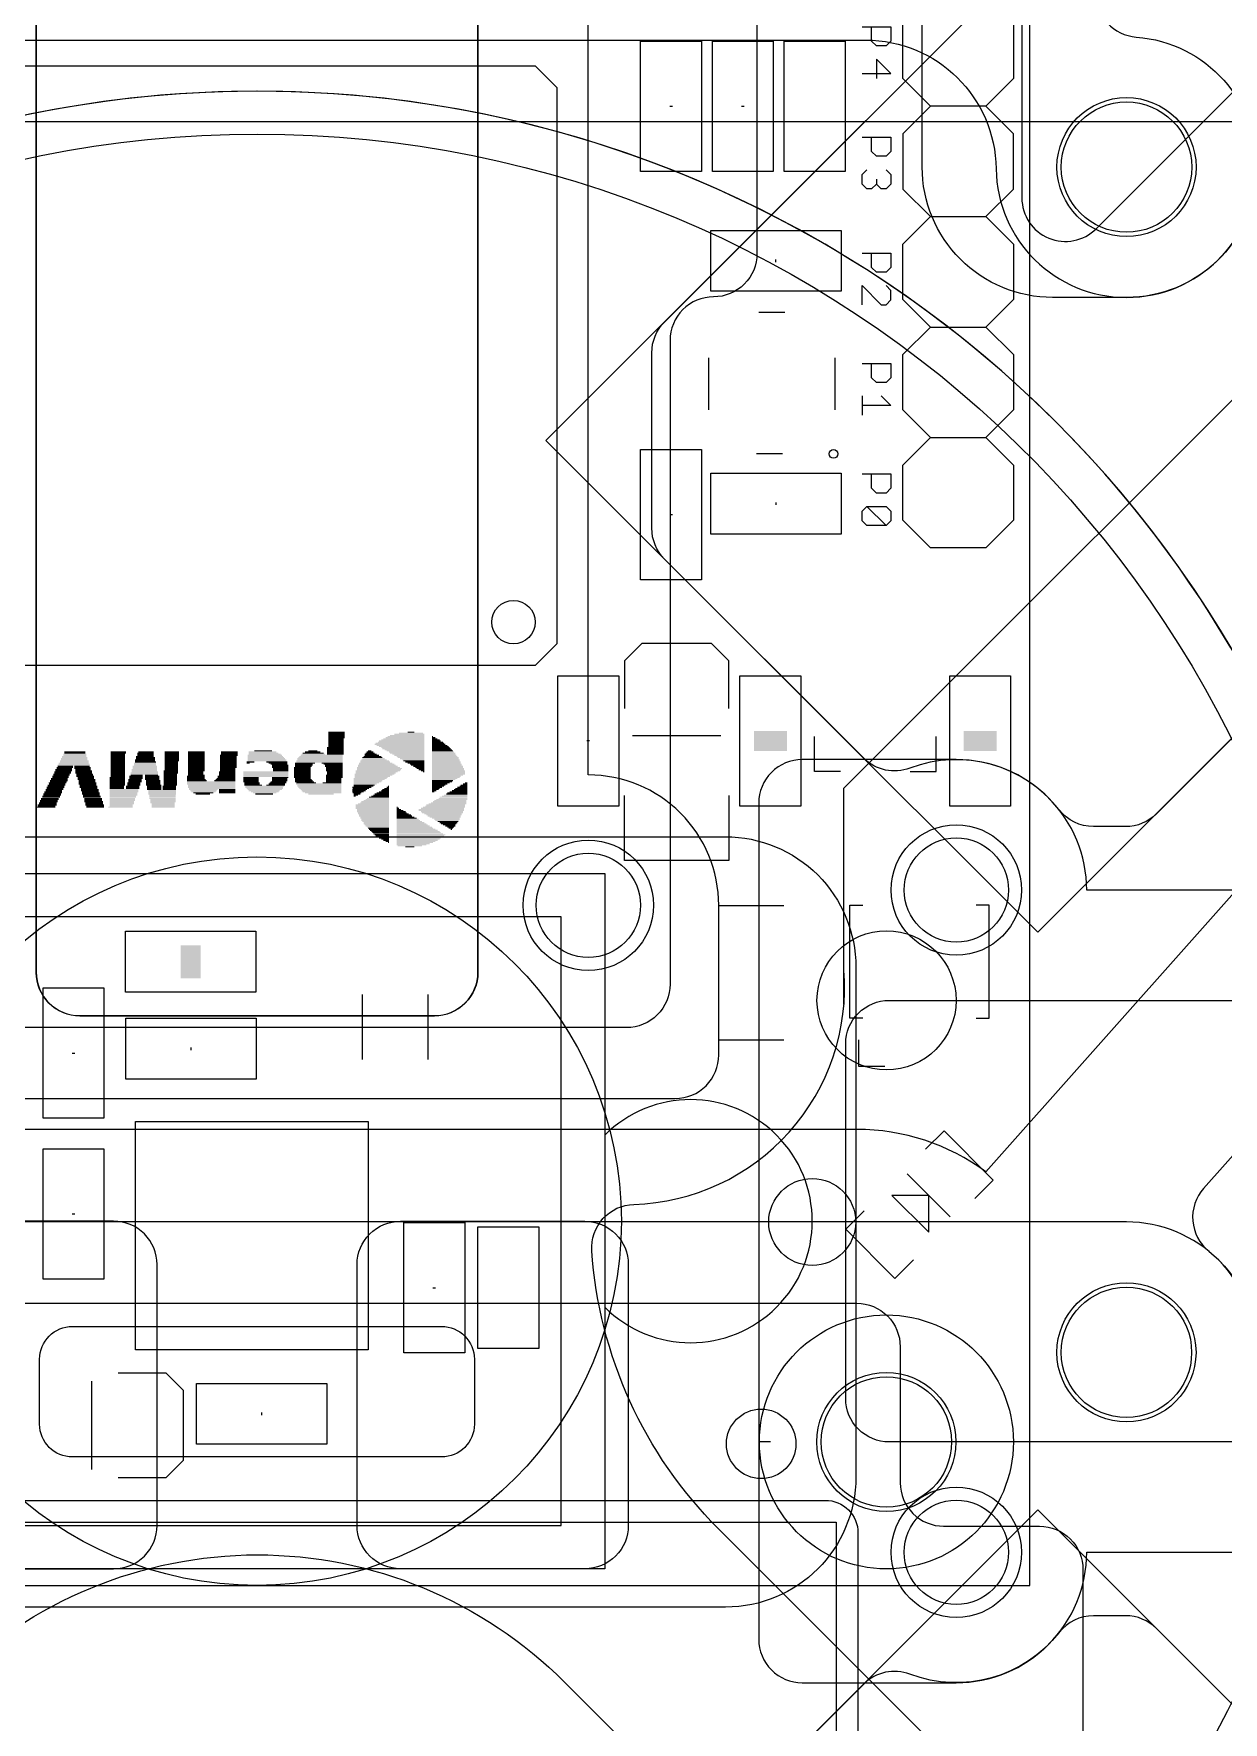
# Model space of a CAD drawing. Header units: inches. Extents: x 0 to 253, y 0 to 246.
# Drawn here: x 99.86 to 127.22, y 93.47 to 132.32 of the extents above; entities that cross this region are included whole.
import ezdxf

# ---------------------------------------------------------------- set-up
doc = ezdxf.new("R2010")
doc.units = ezdxf.units.IN
doc.header["$MEASUREMENT"] = 0
for name, color, linetype in [('2段目', 200, 'Continuous'), ('3段目', 1, 'Continuous'), ('4段目', 71, 'Continuous'), ('カバー', 6, 'Continuous'), ('カメラ', 7, 'Continuous'), ('ボールセンサ', 30, 'Continuous'), ('モーター', 1, 'Continuous'), ('基板', 4, 'Continuous'), ('穴', 3, 'Continuous'), ('部品', 2, 'Continuous')]:
    doc.layers.add(name, color=color, linetype=linetype)

# ---------------------------------------------------------------- blocks, each defined once
blk = doc.blocks.new('RECT')
blk.add_solid([(-0.5, -0.5), (0.5, -0.5), (-0.5, 0.5), (0.5, 0.5)])

msp = doc.modelspace()

# ---------------------------------------------------------------- linework, layer by layer
for points in [[(99.92, 167.148), (99.92, 110.728, 0.414214), (100.92, 109.728), (109.08, 109.728, 0.414214), (110.08, 110.728), (110.08, 167.148, 0.414214), (109.08, 168.148), (100.92, 168.148, 0.414214)], [(124.239, 114.08, -0.231089), (123.451, 114.465, 0.329142), (120.018, 115.424, -0.295388), (118.956, 115.652), (114.373, 120.234, -0.198912), (114.08, 120.942), (114.08, 124.981, -0.198912), (114.373, 125.689), (155.911, 167.226), (167.226, 155.911), (125.689, 114.373, -0.198912), (124.981, 114.08)], [(203, 109.08), (203, 100.92, -0.414214), (202, 99.92), (119.54, 99.92, -0.414214), (118.54, 100.92), (118.54, 109.08, -0.414214), (119.54, 110.08), (202, 110.08, -0.414214)], [(97.46, 97), (101.7, 97, 0.414214), (102.7, 98), (102.7, 104, 0.414214), (101.7, 105), (97.46, 105, 0.414214), (96.46, 104), (96.46, 98, 0.414214)], [(112.54, 97), (108.3, 97, -0.414214), (107.3, 98), (107.3, 104, -0.414214), (108.3, 105), (112.54, 105, -0.414214), (113.54, 104), (113.54, 98, -0.414214)], [(114.373, 84.311), (155.204, 43.481, 0.414214), (156.618, 43.481), (166.519, 53.382, 0.414214), (166.519, 54.796), (125.689, 95.627, 0.198912), (124.981, 95.92), (124.239, 95.92, 0.231089), (123.451, 95.535, -0.329142), (120.018, 94.576, 0.295388), (118.956, 94.348), (115.652, 91.044, 0.295388), (115.424, 89.982, -0.329142), (114.465, 86.549, 0.231089), (114.08, 85.761), (114.08, 85.019, 0.198912)]]:
    msp.add_lwpolyline(points, format="xyb", close=True)
at = {"layer": '2段目'}
for points in [[(155.651, 195.794, 0.351932), (152.722, 198.148), (144.326, 198.148), (144.326, 189.899, -0.2569), (139.68, 181.453), (127.451, 173.702, -0.142184), (122.098, 172.148), (119.5, 172.148, 0.414214), (116.5, 169.148), (116.5, 127.268, -0.414214), (115.5, 126.268), (115.5, 126.268, 0.414214), (114.5, 125.268), (114.5, 112.454), (114.5, 110.454, -0.414214), (113.5, 109.454), (105.004, 109.456)], [(105.004, 109.454), (96.5, 109.454, -0.414214), (95.5, 110.454), (95.5, 112.454), (95.5, 125.268, 0.414214), (94.5, 126.268), (94.5, 126.268, -0.414214), (93.5, 127.268), (93.5, 169.148, 0.414214)], [(118.5, 109.99), (118.5, 114.964), (141.661, 138.126, -0.414214), (143.076, 138.126), (148.146, 133.056, 1), (152.388, 137.298), (147.318, 142.369, -0.414214), (147.318, 143.783), (161.215, 157.679, -0.414214)], [(161.215, 52.321), (147.307, 66.228, -0.414214), (147.307, 67.643), (152.334, 72.669, 1), (148.091, 76.912), (143.064, 71.885, -0.414214), (141.65, 71.885), (115.607, 97.929, -0.181257), (112.701, 104.319, -0.425285), (113.668, 105.387, 0.428456), (118.5, 110.778)], [(52.321, 48.785), (97.929, 94.393, -0.197893), (105.002, 97.322, -0.198868), (112.071, 94.393), (157.679, 48.785, -0.414214)]]:
    msp.add_lwpolyline(points, format="xyb", dxfattribs=at)
msp.add_lwpolyline([(124.301, 127.836), (157.679, 161.215, 0.414214), (157.679, 165.458), (148.011, 175.126, 0.351024), (141.799, 175.814), (127.775, 166.925, -0.142184), (125.098, 166.148), (123.593, 166.148, 0.414214), (122.593, 165.148), (122.593, 128.543, 0.668179)], format="xyb", close=True, dxfattribs=at)
at = {"layer": '3段目'}
msp.add_lwpolyline([(131, 132.177), (142.695, 132.177, -0.647227), (143.442, 130.513), (132.242, 117.919, 0.447214), (129.27, 114.577), (121.763, 106.136, 0.160149), (118.796, 107.111), (105.076, 107.111), (91.204, 107.111, 0.160149), (88.237, 106.136), (80.73, 114.577, 0.447214), (77.758, 117.919), (66.558, 130.513, -0.647227), (67.305, 132.177), (79, 132.177, -0.410454), (82, 129.216, 0.98723), (88, 129.216, -0.410454), (90.999, 132.177), (119.001, 132.177, -0.410454), (122, 129.216, 0.98723), (128, 129.216, -0.410454)], format="xyb", close=True, dxfattribs=at)
for points in [[(128.001, 98.081, 0.414214), (129.001, 97.081), (129.605, 97.081, 0.182676), (130.267, 97.331, -2.21525), (130.267, 92.831, 0.182676), (129.605, 93.081), (129.001, 93.081, 0.414214), (128.001, 92.081), (128.001, 77.79, 0.414214), (129.001, 76.79), (147.976, 76.79, -0.028297), (148.216, 77.03), (148.308, 127.333, 0.690214), (146.561, 128), (135.231, 115.261, -0.447214), (132.259, 111.919), (126.774, 105.752, 0.42751), (126.891, 104.311, -0.226005), (128.001, 101.981), (128.001, 98.081)], [(85.999, 72.637), (85.999, 96.981, -0.414214), (86.999, 97.981), (89.204, 97.981, 0.414214), (90.204, 98.981), (90.204, 102.111, -0.414214), (91.204, 103.111), (118.794, 103.111, -0.414214), (119.794, 102.111), (119.794, 98.981, 0.414215), (120.794, 97.981), (122.999, 97.981)], [(122.999, 97.981, -0.414221), (123.999, 96.981), (123.999, 72.637, 0.41422)]]:
    msp.add_lwpolyline(points, format="xyb", dxfattribs=at)
for centre, radius in [((125, 129.254), 1.5), ((119.48, 110.08), 1.6), ((124.999, 101.981), 1.6)]:
    msp.add_circle(centre, radius, dxfattribs=at)
at = {"layer": '4段目'}
for points in [[(127.999, 71.013), (127.999, 101.981, 0.414214), (124.999, 104.981), (84.999, 104.981, 0.414214), (81.999, 101.981), (81.999, 71.013, -0.198912), (81.706, 70.306), (79.432, 68.032, 0.198912), (79.139, 67.325), (79.139, 64.739), (79.139, 59.166, 0.414214), (82.139, 56.166), (127.859, 56.166, 0.414214), (130.859, 59.166), (130.859, 67.325, 0.198912), (130.566, 68.032), (128.292, 70.306, -0.198912)], [(99.998, 100.326), (99.998, 101.826, -0.414214), (100.748, 102.576), (109.248, 102.576, -0.414214), (109.998, 101.826), (109.998, 100.326, -0.414214), (109.248, 99.576), (100.748, 99.576, -0.414214)], [(104.998, 98.576), (118.073, 98.576, -0.414214), (118.823, 97.826), (118.823, 79.126, -0.414214), (118.073, 78.376), (104.998, 78.376), (91.923, 78.376, -0.414214), (91.173, 79.126), (91.173, 97.826, -0.414214), (91.923, 98.576)]]:
    msp.add_lwpolyline(points, format="xyb", close=True, dxfattribs=at)
msp.add_lwpolyline([(91.673, 98.076), (118.323, 98.076), (118.323, 78.876), (91.673, 78.876)], close=True, dxfattribs=at)
for centre, radius in [((125, 129.254), 1.6), ((124.999, 101.981), 1.5), ((116.597, 99.876), 0.8)]:
    msp.add_circle(centre, radius, dxfattribs=at)
at = {"layer": 'カバー'}
for points in [[(115.62, 165.608), (115.62, 168.86), (115.62, 168.86, 0.414214), (114.62, 169.86), (105, 169.86), (95.38, 169.86, 0.414214), (94.38, 168.86), (94.38, 165.608, 0.414214), (97.38, 162.608), (97.38, 151.953), (97.38, 115.268, 0.414214), (94.38, 112.268), (94.38, 108.823), (94.38, 108.823, 0.414214), (95.38, 107.823), (105, 107.823), (114.62, 107.823, 0.414214), (115.62, 108.823), (115.62, 112.268), (115.62, 112.268, 0.414214), (112.62, 115.268), (112.62, 151.953), (112.62, 162.608, 0.414214)], [(99.92, 167.148, -0.414214), (100.92, 168.148), (105, 168.148), (109.08, 168.148, -0.414214), (110.08, 167.148), (110.08, 151.953), (110.08, 110.723, -0.414214), (109.08, 109.723), (105, 109.723), (100.92, 109.723, -0.414214), (99.92, 110.723), (99.92, 151.953)], [(160.77, 112.62), (124.085, 112.62, 0.414214), (121.085, 115.62), (117.54, 115.62, 0.414214), (116.54, 114.62), (116.54, 105), (116.54, 95.38, 0.414214), (117.54, 94.38), (121.085, 94.38, 0.414214), (124.085, 97.38), (160.77, 97.38), (197.455, 97.38, 0.414214), (200.455, 94.38), (204, 94.38, 0.414214), (205, 95.38), (205, 105), (205, 114.62, 0.414214), (204, 115.62), (200.455, 115.62, 0.414214), (197.455, 112.62)], [(160.77, 110.08), (202, 110.08, -0.414214), (203, 109.08), (203, 105), (203, 100.92, -0.414214), (202, 99.92), (160.77, 99.92), (119.54, 99.92, -0.414214), (118.54, 100.92), (118.54, 105), (118.54, 109.08, -0.414214), (119.54, 110.08)]]:
    msp.add_lwpolyline(points, format="xyb", close=True, dxfattribs=at)
for centre in [(112.62, 112.268), (121.085, 112.62), (121.085, 97.38)]:
    msp.add_circle(centre, 1.2, dxfattribs=at)
at = {"layer": 'カメラ'}
msp.add_lwpolyline([(77.808, 108.894, 0.619201), (73, 106.5), (73, 103.5, 0.619201), (77.808, 101.106, -0.560348), (79.396, 100.482, 0.331688), (102.015, 79.172, -0.380901), (102.9, 78.179), (102.9, 72.179), (103.9, 72.179), (103.9, 80.024, -45.443544), (106.1, 80.024), (106.1, 72.179), (107.1, 72.179), (107.1, 78.179, -0.380901), (107.985, 79.172, 0.331688), (130.604, 100.482, -0.560348), (132.192, 101.106, 0.619201), (137, 103.5), (137, 106.5, 0.619201), (132.192, 108.894, -0.560348), (130.604, 109.518, 0.838991), (79.396, 109.518, -0.560348)], format="xyb", close=True, dxfattribs=at)
at = {"layer": 'ボールセンサ'}
msp.add_lwpolyline([(130.945, 130.294), (79.055, 130.294, 2.177739)], format="xyb", close=True, dxfattribs=at)
msp.add_circle((105, 108), 48.376, dxfattribs=at)
at = {"layer": 'モーター'}
for points in [[(161.569, 161.569), (155.911, 167.226), (111.646, 122.961), (117.304, 117.304), (122.961, 111.646), (167.226, 155.911), (161.569, 161.569), (167.226, 155.911), (171.469, 160.153), (165.811, 165.811), (160.153, 171.469), (155.911, 167.226)], [(161.569, 48.431), (155.911, 42.774), (111.646, 87.039), (117.304, 92.696), (122.961, 98.354), (167.226, 54.089), (161.569, 48.431), (167.226, 54.089), (171.469, 49.847), (165.811, 44.189), (160.153, 38.531), (155.911, 42.774)]]:
    msp.add_lwpolyline(points, close=True, dxfattribs=at)
at = {"layer": '基板'}
for p, q in [((114.492, 130.654), (114.553, 130.654)), ((116.143, 130.654), (116.204, 130.654)), ((116.936, 127.067), (116.936, 127.128)), ((116.54, 125.916), (117.14, 125.916)), ((115.39, 123.666), (115.39, 124.866)), ((118.29, 124.866), (118.29, 123.666)), ((118.917, 123.987), (118.917, 123.547)), ((116.49, 122.666), (117.09, 122.666)), ((114.553, 121.256), (114.492, 121.256)), ((116.936, 121.54), (116.936, 121.479)), ((119.027, 121.447), (119.468, 121.447)), ((119.468, 121.447), (119.578, 121.337)), ((119.578, 121.337), (119.578, 121.117)), ((119.578, 121.117), (119.468, 121.007)), ((113.634, 116.176), (115.666, 116.176)), ((112.648, 116.049), (112.587, 116.049)), ((115.614, 112.265), (117.114, 112.265)), ((107.428, 108.718), (107.428, 110.218)), ((108.928, 110.218), (108.928, 108.718)), ((100.747, 108.868), (100.808, 108.868)), ((103.478, 108.998), (103.478, 108.937)), ((117.114, 109.165), (115.614, 109.165)), ((119.955, 106.088), (120.45, 105.593)), ((120.45, 105.593), (120.945, 105.098)), ((100.747, 105.168), (100.808, 105.168)), ((109.047, 103.468), (109.108, 103.468)), ((101.188, 101.317), (101.188, 99.285)), ((105.105, 100.598), (105.105, 100.537)), ((116.809, 99.92), (116.555, 99.92)), ((122.397, 99.92), (122.143, 99.92))]:
    msp.add_line(p, q, dxfattribs=at)
for points in [[(122.778, 141.068), (87.218, 141.068), (87.218, 96.618), (122.778, 96.618)], [(113.823, 132.154), (115.223, 132.154), (115.223, 129.154), (113.823, 129.154)], [(115.474, 132.154), (116.874, 132.154), (116.874, 129.154), (115.474, 129.154)], [(117.125, 132.154), (118.525, 132.154), (118.525, 129.154), (117.125, 129.154)], [(98.098, 118.285), (98.098, 131.085), (98.598, 131.585), (111.398, 131.585), (111.898, 131.085), (111.898, 118.285), (111.398, 117.785), (98.598, 117.785)], [(115.436, 126.398), (115.436, 127.798), (118.436, 127.798), (118.436, 126.398)], [(120.492, 120.494), (119.857, 121.129), (119.857, 122.399), (120.492, 123.034), (121.762, 123.034), (122.397, 122.399), (122.397, 121.129), (121.762, 120.494)], [(115.223, 119.756), (113.823, 119.756), (113.823, 122.756), (115.223, 122.756)], [(118.436, 122.21), (118.436, 120.81), (115.436, 120.81), (115.436, 122.21)], [(119.027, 121.007), (118.917, 121.117), (118.917, 121.337), (119.027, 121.447), (119.468, 121.007)], [(113.318, 114.549), (111.918, 114.549), (111.918, 117.549), (113.318, 117.549)], [(116.109, 117.549), (117.509, 117.549), (117.509, 114.549), (116.109, 114.549)], [(120.935, 117.549), (122.335, 117.549), (122.335, 114.549), (120.935, 114.549)], [(112.998, 106.977), (112.998, 103.023), (112.998, 97), (96.998, 97), (96.998, 103.023), (96.998, 106.977), (96.998, 113), (112.998, 113)], [(97.998, 112), (97.998, 98), (111.998, 98), (111.998, 112)], [(104.974, 111.669), (104.974, 110.269), (101.974, 110.269), (101.974, 111.669)], [(100.078, 110.368), (101.478, 110.368), (101.478, 107.368), (100.078, 107.368)], [(104.978, 109.668), (104.978, 108.268), (101.978, 108.268), (101.978, 109.668)], [(107.553, 107.293), (107.553, 102.043), (102.203, 102.043), (102.203, 107.293)], [(100.078, 106.668), (101.478, 106.668), (101.478, 103.668), (100.078, 103.668)], [(119.602, 105.593), (120.45, 104.745), (120.45, 105.593)], [(108.378, 104.968), (109.778, 104.968), (109.778, 101.968), (108.378, 101.968)], [(111.478, 104.868), (111.478, 102.068), (110.078, 102.068), (110.078, 104.868)], [(106.605, 101.268), (106.605, 99.868), (103.605, 99.868), (103.605, 101.268)]]:
    msp.add_lwpolyline(points, close=True, dxfattribs=at)
for points in [[(120.492, 130.654), (119.857, 131.289), (119.857, 132.559), (120.492, 133.194), (121.762, 133.194), (122.397, 132.559), (122.397, 131.289), (121.762, 130.654)], [(118.917, 132.483), (119.578, 132.483), (119.578, 132.152), (119.468, 132.042), (119.248, 132.042), (119.137, 132.152), (119.137, 132.483)], [(118.917, 131.404), (119.578, 131.404), (119.248, 131.734), (119.248, 131.294)], [(121.762, 128.114), (122.397, 128.749), (122.397, 130.019), (121.762, 130.654), (120.492, 130.654), (119.857, 130.019), (119.857, 128.749), (120.492, 128.114), (121.762, 128.114), (122.397, 127.479), (122.397, 126.209), (121.762, 125.574)], [(118.917, 129.943), (119.578, 129.943), (119.578, 129.612), (119.468, 129.502), (119.248, 129.502), (119.137, 129.612), (119.137, 129.943)], [(119.248, 128.974), (119.248, 128.864), (119.137, 128.754), (119.027, 128.754), (118.917, 128.864), (118.917, 129.084), (119.027, 129.194)], [(119.468, 129.194), (119.578, 129.084), (119.578, 128.864), (119.468, 128.754), (119.358, 128.754), (119.248, 128.864)], [(120.492, 125.574), (119.857, 126.209), (119.857, 127.479), (120.492, 128.114)], [(118.917, 127.276), (119.578, 127.276), (119.578, 126.945), (119.468, 126.835), (119.248, 126.835), (119.137, 126.945), (119.137, 127.276)], [(118.917, 126.087), (118.917, 126.527), (119.358, 126.087), (119.468, 126.087), (119.578, 126.197), (119.578, 126.417), (119.468, 126.527)], [(120.492, 123.034), (119.857, 123.669), (119.857, 124.939), (120.492, 125.574), (121.762, 125.574), (122.397, 124.939), (122.397, 123.669), (121.762, 123.034)], [(118.917, 124.736), (119.578, 124.736), (119.578, 124.405), (119.468, 124.295), (119.248, 124.295), (119.137, 124.405), (119.137, 124.736)], [(119.358, 123.987), (119.578, 123.767), (118.917, 123.767)], [(118.917, 122.196), (119.578, 122.196), (119.578, 121.865), (119.468, 121.755), (119.248, 121.755), (119.137, 121.865), (119.137, 122.196)], [(115.85, 116.795), (115.85, 117.895), (115.45, 118.295), (113.85, 118.295), (113.45, 117.895), (113.45, 116.795)], [(118.422, 115.349), (117.822, 115.349), (117.822, 116.149)], [(120.022, 115.349), (120.622, 115.349), (120.622, 116.149)], [(115.85, 114.795), (115.85, 113.295), (113.45, 113.295), (113.45, 114.795)], [(118.938, 109.669), (118.638, 109.669), (118.638, 112.269), (118.938, 112.269)], [(121.538, 109.669), (121.838, 109.669), (121.838, 112.269), (121.538, 112.269)], [(118.838, 109.169), (118.838, 108.569), (119.438, 108.569)], [(120.379, 106.654), (120.804, 107.078), (121.935, 105.947), (121.511, 105.522)], [(118.965, 105.24), (118.541, 104.815), (119.672, 103.684), (120.097, 104.108)], [(101.807, 99.101), (102.907, 99.101), (103.307, 99.501), (103.307, 101.101), (102.907, 101.501), (101.807, 101.501)]]:
    msp.add_lwpolyline(points, dxfattribs=at)
for centre, radius in [((118.259, 122.654), 0.1), ((110.898, 118.785), 0.5), ((104.998, 105), 8.382), ((119.476, 99.92), 2.921), ((119.476, 99.92), 1.5)]:
    msp.add_circle(centre, radius, dxfattribs=at)
at = {"layer": '基板', "linetype": 'Continuous'}
msp.add_circle((119.476, 99.92), 1.5, dxfattribs=at)
at = {"layer": '基板'}
msp.add_arc((114.975, 105), 2.796, 225, 135, dxfattribs=at)
at = {"layer": '穴'}
for centre in [(121.085, 112.62), (112.62, 112.268), (121.085, 97.38)]:
    msp.add_circle(centre, 1.5, dxfattribs=at)
at = {"layer": '部品'}
for points in [[(125.524, 168.478), (150.395, 138.174, -2.618034), (147.303, 135.637), (126.073, 161.504, 0.704274), (124.3, 160.87), (124.3, 133.243, 0.392394), (125.225, 132.246, -0.963154), (125, 126.254), (123.3, 126.254, -0.414214), (120.3, 129.254), (120.3, 166.609, 0.182676), (120.05, 167.27, -1.474823), (125.298, 169.148, 0.182676)], [(115.775, 96.118), (94.225, 96.118, -0.414214), (91.225, 99.118), (91.225, 110.845, -0.414214), (94.225, 113.845), (115.775, 113.845, -0.414215), (118.775, 110.845), (118.775, 99.118, -0.414212)]]:
    msp.add_lwpolyline(points, format="xyb", close=True, dxfattribs=at)
msp.add_lwpolyline([(131.167, 92.282, 1.00969), (133.273, 97.9), (130.291, 98.985, 0.007078), (130.451, 99.704, -0.355329), (131.43, 100.5), (133.996, 100.5, 0.414214), (136.996, 103.5), (136.996, 106.5, 0.414214), (133.996, 109.5), (131.43, 109.5, -0.355329), (130.451, 110.296, 0.007078), (130.291, 111.015), (133.273, 112.1, 1.00969), (131.167, 117.718), (129.061, 116.952, -0.371258), (127.841, 117.414, 0.27488), (104.996, 131, 0.27488), (82.151, 117.414, -0.371258)], format="xyb", dxfattribs=at)
for centre, radius in [((117.771, 104.981), 1), ((119.476, 99.92), 1.6)]:
    msp.add_circle(centre, radius, dxfattribs=at)

# ---------------------------------------------------------------- block references
at = {"layer": '基板'}
for p, xscale, yscale, rotation in [((106.827, 116.252), 0.381, 0.0254, 180), ((106.827, 116.227), 0.381, 0.0254, 180), ((106.827, 116.201), 0.381, 0.0254, 180), ((106.827, 116.176), 0.381, 0.0254, 180), ((108.452, 116.176), 0.7874, 0.0254, 180), ((108.503, 116.201), 0.6858, 0.0254, 180), ((108.541, 116.227), 0.5588, 0.0254, 180), ((108.541, 116.252), 0.1524, 0.0254, 180), ((116.809, 116.049), 0.4572, 0.762, 89.99999999999999), ((121.635, 116.049), 0.4572, 0.762, 89.99999999999999), ((100.807, 115.795), 0.4826, 0.0254, 180), ((100.807, 115.77), 0.4826, 0.0254, 180), ((101.81, 115.795), 0.3556, 0.0254, 180), ((101.81, 115.77), 0.3556, 0.0254, 180), ((102.433, 115.77), 0.381, 0.0254, 180), ((102.445, 115.795), 0.3556, 0.0254, 180), ((103.042, 115.795), 0.3302, 0.0254, 180), ((103.042, 115.77), 0.3302, 0.0254, 180), ((103.601, 115.795), 0.381, 0.0254, 180), ((103.601, 115.77), 0.381, 0.0254, 180), ((104.363, 115.795), 0.381, 0.0254, 180), ((104.363, 115.77), 0.381, 0.0254, 180), ((105.125, 115.795), 0.635, 0.0254, 180), ((105.15, 115.77), 0.6858, 0.0254, 180), ((105.138, 115.82), 0.4064, 0.0254, 180), ((106.293, 115.77), 0.4826, 0.0254, 180), ((106.281, 115.795), 0.3556, 0.0254, 180), ((106.281, 115.82), 0.2032, 0.0254, 180), ((106.801, 115.897), 0.381, 0.0254, 180), ((106.801, 115.871), 0.381, 0.0254, 180), ((106.801, 115.846), 0.381, 0.0254, 180), ((106.801, 115.82), 0.381, 0.0254, 180), ((106.801, 115.795), 0.381, 0.0254, 180), ((106.801, 115.77), 0.381, 0.0254, 180), ((106.827, 116.151), 0.381, 0.0254, 180), ((106.827, 116.125), 0.381, 0.0254, 180), ((106.814, 116.1), 0.3556, 0.0254, 180), ((106.814, 116.074), 0.3556, 0.0254, 180), ((106.814, 116.049), 0.3556, 0.0254, 180), ((106.814, 116.024), 0.3556, 0.0254, 180), ((106.814, 115.998), 0.3556, 0.0254, 180), ((106.814, 115.973), 0.3556, 0.0254, 180), ((106.814, 115.947), 0.3556, 0.0254, 180), ((106.814, 115.922), 0.3556, 0.0254, 180), ((107.601, 115.77), 0.2032, 0.0254, 180), ((107.601, 115.795), 0.1524, 0.0254, 180), ((107.589, 115.82), 0.0762, 0.0254, 180), ((108.275, 115.973), 1.143, 0.0254, 180), ((108.287, 115.998), 1.117599999999999, 0.0254, 180), ((108.3, 115.947), 1.0922, 0.0254, 180), ((108.313, 116.024), 1.066799999999998, 0.0254, 180), ((108.325, 116.049), 1.0414, 0.0254, 180), ((108.325, 115.922), 1.0414, 0.0254, 180), ((108.351, 116.074), 0.9906, 0.0254, 180), ((108.351, 115.897), 0.9906, 0.0254, 180), ((108.363, 115.871), 0.9652, 0.0254, 180), ((108.376, 116.1), 0.9397999999999999, 0.0254, 180), ((108.389, 115.846), 0.9144, 0.0254, 180), ((108.402, 116.125), 0.889, 0.0254, 180), ((108.414, 115.82), 0.8636000000000001, 0.0254, 180), ((108.427, 116.151), 0.8382, 0.0254, 180), ((108.44, 115.795), 0.8128, 0.0254, 180), ((108.452, 115.77), 0.7874, 0.0254, 180), ((109.037, 116.151), 0.0254, 0.0254, 180), ((109.062, 116.125), 0.0762, 0.0254, 180), ((109.087, 116.1), 0.127, 0.0254, 180), ((109.113, 116.074), 0.1778, 0.0254, 180), ((109.125, 116.049), 0.2032, 0.0254, 180), ((109.151, 116.024), 0.254, 0.0254, 180), ((109.164, 115.998), 0.2794, 0.0254, 180), ((109.176, 115.973), 0.3048, 0.0254, 180), ((109.202, 115.947), 0.3556, 0.0254, 180), ((109.214, 115.922), 0.381, 0.0254, 180), ((109.227, 115.897), 0.4064, 0.0254, 180), ((109.24, 115.871), 0.4318000000000001, 0.0254, 180), ((109.252, 115.846), 0.4572, 0.0254, 180), ((109.265, 115.82), 0.4826, 0.0254, 180), ((109.278, 115.795), 0.508, 0.0254, 180), ((109.291, 115.77), 0.5334, 0.0254, 180), ((100.553, 115.389), 0.381, 0.0254, 180), ((100.578, 115.439), 0.381, 0.0254, 180), ((100.566, 115.414), 0.3556, 0.0254, 180), ((100.782, 115.49), 0.7366000000000003, 0.0254, 180), ((100.591, 115.465), 0.3556, 0.0254, 180), ((100.782, 115.541), 0.6858, 0.0254, 180), ((100.794, 115.516), 0.7112, 0.0254, 180), ((100.794, 115.592), 0.6604, 0.0254, 180), ((100.794, 115.566), 0.6604, 0.0254, 180), ((100.794, 115.643), 0.6096, 0.0254, 180), ((100.794, 115.617), 0.6096, 0.0254, 180), ((100.794, 115.693), 0.5588, 0.0254, 180), ((100.807, 115.668), 0.5842, 0.0254, 180), ((100.807, 115.744), 0.5334, 0.0254, 180), ((100.807, 115.719), 0.5334, 0.0254, 180), ((100.972, 115.465), 0.3556, 0.0254, 180), ((100.985, 115.439), 0.381, 0.0254, 180), ((100.985, 115.414), 0.381, 0.0254, 180), ((100.997, 115.389), 0.3556, 0.0254, 180), ((101.798, 115.744), 0.3302, 0.0254, 180), ((101.798, 115.719), 0.3302, 0.0254, 180), ((101.798, 115.693), 0.3302, 0.0254, 180), ((101.798, 115.668), 0.3302, 0.0254, 180), ((101.798, 115.643), 0.3302, 0.0254, 180), ((101.798, 115.617), 0.3302, 0.0254, 180), ((101.798, 115.592), 0.3302, 0.0254, 180), ((101.798, 115.566), 0.3302, 0.0254, 180), ((101.798, 115.541), 0.3302, 0.0254, 180), ((101.798, 115.516), 0.3302, 0.0254, 180), ((101.798, 115.49), 0.3302, 0.0254, 180), ((101.798, 115.465), 0.3302, 0.0254, 180), ((101.798, 115.439), 0.3302, 0.0254, 180), ((101.798, 115.414), 0.3302, 0.0254, 180), ((101.798, 115.389), 0.3302, 0.0254, 180), ((102.407, 115.389), 0.5842, 0.0254, 180), ((102.42, 115.465), 0.5588, 0.0254, 180), ((102.42, 115.439), 0.5588, 0.0254, 180), ((102.42, 115.414), 0.5588, 0.0254, 180), ((102.42, 115.541), 0.508, 0.0254, 180), ((102.42, 115.516), 0.508, 0.0254, 180), ((102.42, 115.49), 0.508, 0.0254, 180), ((102.42, 115.617), 0.4572, 0.0254, 180), ((102.42, 115.592), 0.4572, 0.0254, 180), ((102.433, 115.566), 0.4826, 0.0254, 180), ((102.42, 115.693), 0.4064, 0.0254, 180), ((102.433, 115.668), 0.4318000000000001, 0.0254, 180), ((102.433, 115.643), 0.4318000000000001, 0.0254, 180), ((102.433, 115.744), 0.381, 0.0254, 180), ((102.433, 115.719), 0.381, 0.0254, 180), ((103.042, 115.744), 0.3302, 0.0254, 180), ((103.042, 115.719), 0.3302, 0.0254, 180), ((103.042, 115.693), 0.3302, 0.0254, 180), ((103.042, 115.668), 0.3302, 0.0254, 180), ((103.042, 115.643), 0.3302, 0.0254, 180), ((103.042, 115.617), 0.3302, 0.0254, 180), ((103.042, 115.592), 0.3302, 0.0254, 180), ((103.029, 115.566), 0.3048, 0.0254, 180), ((103.029, 115.541), 0.3048, 0.0254, 180), ((103.029, 115.516), 0.3048, 0.0254, 180), ((103.029, 115.49), 0.3048, 0.0254, 180), ((103.029, 115.465), 0.3048, 0.0254, 180), ((103.029, 115.439), 0.3048, 0.0254, 180), ((103.029, 115.414), 0.3048, 0.0254, 180), ((103.029, 115.389), 0.3048, 0.0254, 180), ((103.601, 115.744), 0.381, 0.0254, 180), ((103.601, 115.719), 0.381, 0.0254, 180), ((103.601, 115.693), 0.381, 0.0254, 180), ((103.601, 115.668), 0.381, 0.0254, 180), ((103.601, 115.643), 0.381, 0.0254, 180), ((103.601, 115.617), 0.381, 0.0254, 180), ((103.601, 115.592), 0.381, 0.0254, 180), ((103.601, 115.566), 0.381, 0.0254, 180), ((103.601, 115.541), 0.381, 0.0254, 180), ((103.601, 115.516), 0.381, 0.0254, 180), ((103.601, 115.49), 0.381, 0.0254, 180), ((103.601, 115.465), 0.381, 0.0254, 180), ((103.601, 115.439), 0.381, 0.0254, 180), ((103.601, 115.414), 0.381, 0.0254, 180), ((103.601, 115.389), 0.381, 0.0254, 180), ((104.35, 115.719), 0.4064, 0.0254, 180), ((104.338, 115.693), 0.381, 0.0254, 180), ((104.338, 115.668), 0.381, 0.0254, 180), ((104.338, 115.643), 0.381, 0.0254, 180), ((104.338, 115.617), 0.381, 0.0254, 180), ((104.338, 115.592), 0.381, 0.0254, 180), ((104.338, 115.566), 0.381, 0.0254, 180), ((104.338, 115.541), 0.381, 0.0254, 180), ((104.338, 115.516), 0.381, 0.0254, 180), ((104.338, 115.49), 0.381, 0.0254, 180), ((104.338, 115.465), 0.381, 0.0254, 180), ((104.338, 115.439), 0.381, 0.0254, 180), ((104.325, 115.414), 0.3556, 0.0254, 180), ((104.325, 115.389), 0.3556, 0.0254, 180), ((104.363, 115.744), 0.381, 0.0254, 180), ((104.846, 115.566), 0.1778, 0.0254, 180), ((104.795, 115.541), 0.0762, 0.0254, 180), ((105.176, 115.719), 0.7874, 0.0254, 180), ((105.188, 115.693), 0.8128, 0.0254, 180), ((105.201, 115.668), 0.8382, 0.0254, 180), ((105.214, 115.643), 0.8636000000000001, 0.0254, 180), ((105.227, 115.617), 0.889, 0.0254, 180), ((105.227, 115.592), 0.889, 0.0254, 180), ((105.176, 115.744), 0.7366000000000003, 0.0254, 180), ((105.455, 115.566), 0.4826, 0.0254, 180), ((105.481, 115.541), 0.4318000000000001, 0.0254, 180), ((105.506, 115.516), 0.381, 0.0254, 180), ((105.531, 115.49), 0.381, 0.0254, 180), ((105.531, 115.465), 0.381, 0.0254, 180), ((105.531, 115.439), 0.381, 0.0254, 180), ((105.544, 115.414), 0.3556, 0.0254, 180), ((105.544, 115.389), 0.3556, 0.0254, 180), ((106.039, 115.439), 0.381, 0.0254, 180), ((106.039, 115.414), 0.381, 0.0254, 180), ((106.039, 115.389), 0.381, 0.0254, 180), ((106.103, 115.541), 0.4572, 0.0254, 180), ((106.077, 115.516), 0.4064, 0.0254, 180), ((106.077, 115.49), 0.4064, 0.0254, 180), ((106.065, 115.465), 0.381, 0.0254, 180), ((106.433, 115.592), 1.066799999999998, 0.0254, 180), ((106.433, 115.566), 1.066799999999998, 0.0254, 180), ((106.446, 115.643), 1.0414, 0.0254, 180), ((106.446, 115.617), 1.0414, 0.0254, 180), ((106.458, 115.668), 1.016, 0.0254, 180), ((106.471, 115.693), 0.9906, 0.0254, 180), ((106.484, 115.719), 0.9652, 0.0254, 180), ((106.293, 115.744), 0.5334, 0.0254, 180), ((106.725, 115.541), 0.4826, 0.0254, 180), ((106.751, 115.516), 0.4318000000000001, 0.0254, 180), ((106.763, 115.49), 0.4064, 0.0254, 180), ((106.763, 115.465), 0.4064, 0.0254, 180), ((106.776, 115.439), 0.381, 0.0254, 180), ((106.776, 115.414), 0.381, 0.0254, 180), ((106.776, 115.389), 0.381, 0.0254, 180), ((106.801, 115.744), 0.381, 0.0254, 180), ((107.792, 115.439), 0.9906, 0.0254, 180), ((107.817, 115.414), 1.0414, 0.0254, 180), ((107.805, 115.389), 1.016, 0.0254, 180), ((107.754, 115.49), 0.8636000000000001, 0.0254, 180), ((107.779, 115.465), 0.9144, 0.0254, 180), ((107.728, 115.541), 0.762, 0.0254, 180), ((107.754, 115.516), 0.8128, 0.0254, 180), ((107.703, 115.592), 0.6604, 0.0254, 180), ((107.716, 115.566), 0.6858, 0.0254, 180), ((107.69, 115.617), 0.5842, 0.0254, 180), ((107.652, 115.668), 0.4572, 0.0254, 180), ((107.678, 115.643), 0.508, 0.0254, 180), ((107.652, 115.693), 0.4064, 0.0254, 180), ((107.614, 115.744), 0.2794, 0.0254, 180), ((107.64, 115.719), 0.3302, 0.0254, 180), ((108.478, 115.744), 0.7366000000000003, 0.0254, 180), ((108.503, 115.719), 0.6858, 0.0254, 180), ((108.529, 115.693), 0.635, 0.0254, 180), ((108.541, 115.668), 0.6096, 0.0254, 180), ((108.567, 115.643), 0.5588, 0.0254, 180), ((108.592, 115.617), 0.508, 0.0254, 180), ((108.605, 115.592), 0.4826, 0.0254, 180), ((108.63, 115.566), 0.4318000000000001, 0.0254, 180), ((108.656, 115.541), 0.381, 0.0254, 180), ((108.681, 115.516), 0.3302, 0.0254, 180), ((108.694, 115.49), 0.3048, 0.0254, 180), ((108.719, 115.465), 0.254, 0.0254, 180), ((108.744, 115.439), 0.2032, 0.0254, 180), ((108.757, 115.414), 0.1778, 0.0254, 180), ((108.783, 115.389), 0.127, 0.0254, 180), ((109.291, 115.744), 0.5334, 0.0254, 180), ((109.303, 115.719), 0.5588, 0.0254, 180), ((109.316, 115.693), 0.5842, 0.0254, 180), ((109.329, 115.668), 0.6096, 0.0254, 180), ((109.329, 115.643), 0.6096, 0.0254, 180), ((109.341, 115.617), 0.635, 0.0254, 180), ((109.341, 115.592), 0.635, 0.0254, 180), ((109.354, 115.566), 0.6604, 0.0254, 180), ((109.354, 115.541), 0.6604, 0.0254, 180), ((109.367, 115.516), 0.6858, 0.0254, 180), ((109.367, 115.49), 0.6858, 0.0254, 180), ((109.379, 115.465), 0.7112, 0.0254, 180), ((109.379, 115.439), 0.7112, 0.0254, 180), ((109.392, 115.414), 0.7366000000000003, 0.0254, 180), ((109.392, 115.389), 0.7366000000000003, 0.0254, 180), ((100.388, 115.033), 0.4064, 0.0254, 180), ((100.375, 115.008), 0.381, 0.0254, 180), ((100.413, 115.084), 0.4064, 0.0254, 180), ((100.401, 115.058), 0.381, 0.0254, 180), ((100.439, 115.135), 0.4064, 0.0254, 180), ((100.426, 115.109), 0.381, 0.0254, 180), ((100.451, 115.185), 0.381, 0.0254, 180), ((100.451, 115.16), 0.381, 0.0254, 180), ((100.477, 115.236), 0.381, 0.0254, 180), ((100.477, 115.211), 0.381, 0.0254, 180), ((100.502, 115.287), 0.381, 0.0254, 180), ((100.502, 115.262), 0.381, 0.0254, 180), ((100.528, 115.338), 0.381, 0.0254, 180), ((100.528, 115.312), 0.381, 0.0254, 180), ((100.553, 115.363), 0.381, 0.0254, 180), ((101.01, 115.363), 0.381, 0.0254, 180), ((101.01, 115.338), 0.381, 0.0254, 180), ((101.01, 115.312), 0.381, 0.0254, 180), ((101.036, 115.287), 0.381, 0.0254, 180), ((101.036, 115.262), 0.381, 0.0254, 180), ((101.048, 115.236), 0.4064, 0.0254, 180), ((101.061, 115.211), 0.381, 0.0254, 180), ((101.061, 115.185), 0.381, 0.0254, 180), ((101.074, 115.16), 0.4064, 0.0254, 180), ((101.086, 115.135), 0.381, 0.0254, 180), ((101.086, 115.109), 0.381, 0.0254, 180), ((101.099, 115.084), 0.4064, 0.0254, 180), ((101.099, 115.058), 0.4064, 0.0254, 180), ((101.112, 115.033), 0.381, 0.0254, 180), ((101.124, 115.008), 0.4064, 0.0254, 180), ((101.785, 115.211), 0.3556, 0.0254, 180), ((101.785, 115.185), 0.3556, 0.0254, 180), ((101.785, 115.16), 0.3556, 0.0254, 180), ((101.785, 115.135), 0.3556, 0.0254, 180), ((101.785, 115.109), 0.3556, 0.0254, 180), ((101.785, 115.084), 0.3556, 0.0254, 180), ((101.785, 115.058), 0.3556, 0.0254, 180), ((101.785, 115.033), 0.3556, 0.0254, 180), ((101.772, 115.008), 0.3302, 0.0254, 180), ((101.798, 115.363), 0.3302, 0.0254, 180), ((101.798, 115.338), 0.3302, 0.0254, 180), ((101.798, 115.312), 0.3302, 0.0254, 180), ((101.798, 115.287), 0.3302, 0.0254, 180), ((101.798, 115.262), 0.3302, 0.0254, 180), ((101.798, 115.236), 0.3302, 0.0254, 180), ((102.14, 115.008), 0.3048, 0.0254, 180), ((102.166, 115.084), 0.3048, 0.0254, 180), ((102.166, 115.058), 0.3048, 0.0254, 180), ((102.166, 115.033), 0.3048, 0.0254, 180), ((102.191, 115.16), 0.3048, 0.0254, 180), ((102.191, 115.135), 0.3048, 0.0254, 180), ((102.191, 115.109), 0.3048, 0.0254, 180), ((102.217, 115.236), 0.3048, 0.0254, 180), ((102.217, 115.211), 0.3048, 0.0254, 180), ((102.217, 115.185), 0.3048, 0.0254, 180), ((102.407, 115.312), 0.635, 0.0254, 180), ((102.407, 115.287), 0.635, 0.0254, 180), ((102.229, 115.262), 0.2794, 0.0254, 180), ((102.407, 115.363), 0.5842, 0.0254, 180), ((102.42, 115.338), 0.6096, 0.0254, 180), ((102.572, 115.262), 0.3048, 0.0254, 180), ((102.585, 115.236), 0.3302, 0.0254, 180), ((102.585, 115.211), 0.3302, 0.0254, 180), ((102.585, 115.185), 0.3302, 0.0254, 180), ((102.585, 115.16), 0.3302, 0.0254, 180), ((102.61, 115.135), 0.3302, 0.0254, 180), ((102.61, 115.109), 0.3302, 0.0254, 180), ((102.61, 115.084), 0.3302, 0.0254, 180), ((102.61, 115.058), 0.3302, 0.0254, 180), ((102.623, 115.033), 0.3556, 0.0254, 180), ((102.636, 115.008), 0.3302, 0.0254, 180), ((102.979, 115.008), 0.3048, 0.0254, 180), ((103.017, 115.363), 0.3302, 0.0254, 180), ((103.017, 115.338), 0.3302, 0.0254, 180), ((103.017, 115.312), 0.3302, 0.0254, 180), ((103.004, 115.287), 0.3048, 0.0254, 180), ((103.004, 115.262), 0.3048, 0.0254, 180), ((103.004, 115.236), 0.3048, 0.0254, 180), ((103.004, 115.211), 0.3048, 0.0254, 180), ((103.004, 115.185), 0.3048, 0.0254, 180), ((103.004, 115.16), 0.3048, 0.0254, 180), ((103.004, 115.135), 0.3048, 0.0254, 180), ((103.004, 115.109), 0.3048, 0.0254, 180), ((103.004, 115.084), 0.3048, 0.0254, 180), ((103.004, 115.058), 0.3048, 0.0254, 180), ((103.004, 115.033), 0.3048, 0.0254, 180), ((103.588, 115.236), 0.4064, 0.0254, 180), ((103.588, 115.211), 0.4064, 0.0254, 180), ((103.588, 115.185), 0.4064, 0.0254, 180), ((103.601, 115.16), 0.4318000000000001, 0.0254, 180), ((103.614, 115.135), 0.4572, 0.0254, 180), ((103.944, 115.109), 1.117599999999999, 0.0254, 180), ((103.944, 115.084), 1.117599999999999, 0.0254, 180), ((103.944, 115.058), 1.117599999999999, 0.0254, 180), ((103.601, 115.363), 0.381, 0.0254, 180), ((103.588, 115.338), 0.3556, 0.0254, 180), ((103.588, 115.312), 0.3556, 0.0254, 180), ((103.588, 115.287), 0.3556, 0.0254, 180), ((103.601, 115.262), 0.381, 0.0254, 180), ((103.957, 115.033), 1.0922, 0.0254, 180), ((103.957, 115.008), 1.0922, 0.0254, 180), ((104.261, 115.135), 0.4826, 0.0254, 180), ((104.274, 115.16), 0.4572, 0.0254, 180), ((104.287, 115.185), 0.4318000000000001, 0.0254, 180), ((104.299, 115.236), 0.4064, 0.0254, 180), ((104.299, 115.211), 0.4064, 0.0254, 180), ((104.312, 115.338), 0.381, 0.0254, 180), ((104.312, 115.312), 0.381, 0.0254, 180), ((104.312, 115.287), 0.381, 0.0254, 180), ((104.312, 115.262), 0.381, 0.0254, 180), ((104.325, 115.363), 0.3556, 0.0254, 180), ((105.201, 115.338), 1.0414, 0.0254, 180), ((105.201, 115.312), 1.0414, 0.0254, 180), ((105.201, 115.287), 1.0414, 0.0254, 180), ((105.201, 115.262), 1.0414, 0.0254, 180), ((105.201, 115.236), 1.0414, 0.0254, 180), ((104.858, 115.211), 0.3556, 0.0254, 180), ((104.858, 115.185), 0.3556, 0.0254, 180), ((104.858, 115.16), 0.3556, 0.0254, 180), ((104.858, 115.135), 0.3556, 0.0254, 180), ((104.858, 115.109), 0.3556, 0.0254, 180), ((104.884, 115.084), 0.3556, 0.0254, 180), ((104.884, 115.058), 0.3556, 0.0254, 180), ((104.909, 115.033), 0.4064, 0.0254, 180), ((105.176, 115.008), 0.889, 0.0254, 180), ((105.43, 115.033), 0.4318000000000001, 0.0254, 180), ((105.455, 115.058), 0.381, 0.0254, 180), ((105.481, 115.084), 0.381, 0.0254, 180), ((105.493, 115.109), 0.3556, 0.0254, 180), ((105.531, 115.211), 0.381, 0.0254, 180), ((105.519, 115.185), 0.3556, 0.0254, 180), ((105.519, 115.16), 0.3556, 0.0254, 180), ((105.519, 115.135), 0.3556, 0.0254, 180), ((105.544, 115.363), 0.3556, 0.0254, 180), ((106.039, 115.363), 0.381, 0.0254, 180), ((106.039, 115.338), 0.381, 0.0254, 180), ((106.039, 115.312), 0.381, 0.0254, 180), ((106.039, 115.287), 0.381, 0.0254, 180), ((106.039, 115.262), 0.381, 0.0254, 180), ((106.039, 115.236), 0.381, 0.0254, 180), ((106.039, 115.211), 0.381, 0.0254, 180), ((106.052, 115.185), 0.3556, 0.0254, 180), ((106.065, 115.16), 0.381, 0.0254, 180), ((106.077, 115.135), 0.4064, 0.0254, 180), ((106.09, 115.109), 0.4318000000000001, 0.0254, 180), ((106.128, 115.084), 0.4572, 0.0254, 180), ((106.42, 115.058), 1.0414, 0.0254, 180), ((106.433, 115.033), 1.016, 0.0254, 180), ((106.433, 115.008), 1.016, 0.0254, 180), ((106.725, 115.084), 0.4318000000000001, 0.0254, 180), ((106.776, 115.363), 0.381, 0.0254, 180), ((106.776, 115.262), 0.381, 0.0254, 180), ((106.776, 115.236), 0.381, 0.0254, 180), ((106.776, 115.211), 0.381, 0.0254, 180), ((106.763, 115.185), 0.3556, 0.0254, 180), ((106.763, 115.16), 0.3556, 0.0254, 180), ((106.763, 115.135), 0.3556, 0.0254, 180), ((106.763, 115.109), 0.3556, 0.0254, 180), ((106.789, 115.338), 0.3556, 0.0254, 180), ((106.789, 115.312), 0.3556, 0.0254, 180), ((106.789, 115.287), 0.3556, 0.0254, 180), ((107.601, 115.185), 0.762, 0.0254, 180), ((107.576, 115.16), 0.7112, 0.0254, 180), ((107.551, 115.135), 0.6604, 0.0254, 180), ((107.538, 115.109), 0.635, 0.0254, 180), ((107.513, 115.084), 0.5842, 0.0254, 180), ((107.487, 115.058), 0.5334, 0.0254, 180), ((107.462, 115.033), 0.4826, 0.0254, 180), ((107.449, 115.008), 0.4572, 0.0254, 180), ((107.703, 115.287), 0.9144, 0.0254, 180), ((107.678, 115.262), 0.8636000000000001, 0.0254, 180), ((107.652, 115.236), 0.8128, 0.0254, 180), ((107.627, 115.211), 0.762, 0.0254, 180), ((107.779, 115.363), 1.016, 0.0254, 180), ((107.754, 115.338), 0.9652, 0.0254, 180), ((107.728, 115.312), 0.9144, 0.0254, 180), ((108.021, 115.008), 0.0254, 0.0254, 180), ((108.808, 115.363), 0.0762, 0.0254, 180), ((108.833, 115.338), 0.0254, 0.0254, 180), ((109.405, 115.363), 0.762, 0.0254, 180), ((109.405, 115.338), 0.762, 0.0254, 180), ((109.405, 115.312), 0.762, 0.0254, 180), ((109.405, 115.287), 0.762, 0.0254, 180), ((109.379, 115.262), 0.7112, 0.0254, 180), ((109.354, 115.236), 0.6604, 0.0254, 180), ((109.341, 115.211), 0.635, 0.0254, 180), ((109.316, 115.185), 0.5842, 0.0254, 180), ((109.291, 115.16), 0.5334, 0.0254, 180), ((109.265, 115.135), 0.4826, 0.0254, 180), ((109.252, 115.109), 0.4572, 0.0254, 180), ((109.227, 115.084), 0.4064, 0.0254, 180), ((109.202, 115.058), 0.3556, 0.0254, 180), ((109.176, 115.033), 0.3048, 0.0254, 180), ((109.164, 115.008), 0.2794, 0.0254, 180), ((109.748, 115.008), 0.1778, 0.0254, 180), ((109.76, 115.033), 0.1524, 0.0254, 180), ((109.786, 115.058), 0.1016, 0.0254, 180), ((109.811, 115.084), 0.0508, 0.0254, 180), ((100.185, 114.627), 0.4064, 0.0254, 180), ((100.185, 114.601), 0.4064, 0.0254, 180), ((100.21, 114.677), 0.4064, 0.0254, 180), ((100.21, 114.652), 0.4064, 0.0254, 180), ((100.235, 114.728), 0.4064, 0.0254, 180), ((100.235, 114.703), 0.4064, 0.0254, 180), ((100.261, 114.779), 0.4064, 0.0254, 180), ((100.261, 114.754), 0.4064, 0.0254, 180), ((100.286, 114.83), 0.4064, 0.0254, 180), ((100.286, 114.804), 0.4064, 0.0254, 180), ((100.312, 114.881), 0.4064, 0.0254, 180), ((100.312, 114.855), 0.4064, 0.0254, 180), ((100.337, 114.931), 0.4064, 0.0254, 180), ((100.324, 114.906), 0.381, 0.0254, 180), ((100.362, 114.982), 0.4064, 0.0254, 180), ((100.35, 114.957), 0.381, 0.0254, 180), ((101.124, 114.982), 0.4064, 0.0254, 180), ((101.137, 114.957), 0.381, 0.0254, 180), ((101.15, 114.931), 0.4064, 0.0254, 180), ((101.15, 114.906), 0.4064, 0.0254, 180), ((101.163, 114.881), 0.381, 0.0254, 180), ((101.175, 114.855), 0.4064, 0.0254, 180), ((101.175, 114.83), 0.4064, 0.0254, 180), ((101.188, 114.804), 0.381, 0.0254, 180), ((101.201, 114.779), 0.4064, 0.0254, 180), ((101.201, 114.754), 0.4064, 0.0254, 180), ((101.226, 114.728), 0.4064, 0.0254, 180), ((101.226, 114.703), 0.4064, 0.0254, 180), ((101.226, 114.677), 0.4064, 0.0254, 180), ((101.239, 114.652), 0.4318000000000001, 0.0254, 180), ((101.251, 114.627), 0.4064, 0.0254, 180), ((101.251, 114.601), 0.4064, 0.0254, 180), ((101.772, 114.982), 0.3302, 0.0254, 180), ((101.772, 114.957), 0.3302, 0.0254, 180), ((101.937, 114.931), 0.6604, 0.0254, 180), ((101.937, 114.906), 0.6604, 0.0254, 180), ((101.937, 114.881), 0.6604, 0.0254, 180), ((101.925, 114.855), 0.635, 0.0254, 180), ((101.925, 114.83), 0.635, 0.0254, 180), ((101.925, 114.804), 0.635, 0.0254, 180), ((101.912, 114.779), 0.6096, 0.0254, 180), ((101.912, 114.754), 0.6096, 0.0254, 180), ((101.899, 114.728), 0.5842, 0.0254, 180), ((101.899, 114.703), 0.5842, 0.0254, 180), ((101.899, 114.677), 0.5842, 0.0254, 180), ((101.886, 114.652), 0.5588, 0.0254, 180), ((101.886, 114.627), 0.5588, 0.0254, 180), ((101.886, 114.601), 0.5588, 0.0254, 180), ((102.14, 114.982), 0.3048, 0.0254, 180), ((102.14, 114.957), 0.3048, 0.0254, 180), ((102.636, 114.982), 0.3302, 0.0254, 180), ((102.636, 114.957), 0.3302, 0.0254, 180), ((102.636, 114.931), 0.3302, 0.0254, 180), ((102.814, 114.906), 0.635, 0.0254, 180), ((102.814, 114.881), 0.635, 0.0254, 180), ((102.814, 114.855), 0.635, 0.0254, 180), ((102.814, 114.83), 0.635, 0.0254, 180), ((102.826, 114.804), 0.6096, 0.0254, 180), ((102.826, 114.779), 0.6096, 0.0254, 180), ((102.826, 114.754), 0.6096, 0.0254, 180), ((102.826, 114.728), 0.6096, 0.0254, 180), ((102.839, 114.703), 0.5842, 0.0254, 180), ((102.839, 114.677), 0.5842, 0.0254, 180), ((102.839, 114.652), 0.5842, 0.0254, 180), ((102.826, 114.627), 0.5588, 0.0254, 180), ((102.839, 114.601), 0.5334, 0.0254, 180), ((102.979, 114.982), 0.3048, 0.0254, 180), ((102.979, 114.957), 0.3048, 0.0254, 180), ((102.979, 114.931), 0.3048, 0.0254, 180), ((103.957, 114.982), 1.0922, 0.0254, 180), ((103.969, 114.957), 1.066799999999998, 0.0254, 180), ((103.766, 114.931), 0.6604, 0.0254, 180), ((103.766, 114.906), 0.6096, 0.0254, 180), ((103.766, 114.881), 0.5588, 0.0254, 180), ((103.766, 114.855), 0.4572, 0.0254, 180), ((103.753, 114.83), 0.3302, 0.0254, 180), ((104.312, 114.931), 0.381, 0.0254, 180), ((104.312, 114.906), 0.381, 0.0254, 180), ((104.312, 114.881), 0.381, 0.0254, 180), ((104.312, 114.855), 0.381, 0.0254, 180), ((105.163, 114.982), 0.8636000000000001, 0.0254, 180), ((105.176, 114.957), 0.8382, 0.0254, 180), ((105.176, 114.931), 0.7874, 0.0254, 180), ((105.163, 114.906), 0.7112, 0.0254, 180), ((105.176, 114.881), 0.635, 0.0254, 180), ((105.176, 114.855), 0.5334, 0.0254, 180), ((105.163, 114.83), 0.4064, 0.0254, 180), ((106.446, 114.982), 0.9906, 0.0254, 180), ((106.458, 114.957), 0.9652, 0.0254, 180), ((106.471, 114.931), 0.9397999999999999, 0.0254, 180), ((106.484, 114.906), 0.9144, 0.0254, 180), ((106.497, 114.881), 0.889, 0.0254, 180), ((106.522, 114.855), 0.8382, 0.0254, 180), ((106.471, 114.83), 0.5842, 0.0254, 180), ((107.411, 114.982), 0.4318000000000001, 0.0254, 180), ((107.386, 114.957), 0.381, 0.0254, 180), ((107.36, 114.931), 0.3302, 0.0254, 180), ((107.347, 114.906), 0.3048, 0.0254, 180), ((107.322, 114.881), 0.254, 0.0254, 180), ((107.297, 114.855), 0.2032, 0.0254, 180), ((107.297, 114.83), 0.1524, 0.0254, 180), ((107.271, 114.804), 0.1016, 0.0254, 180), ((107.246, 114.779), 0.0508, 0.0254, 180), ((107.678, 114.601), 0.7112, 0.0254, 180), ((107.703, 114.627), 0.6604, 0.0254, 180), ((107.716, 114.652), 0.635, 0.0254, 180), ((107.741, 114.677), 0.5842, 0.0254, 180), ((107.767, 114.703), 0.5334, 0.0254, 180), ((107.779, 114.728), 0.508, 0.0254, 180), ((107.805, 114.754), 0.4572, 0.0254, 180), ((107.83, 114.779), 0.4064, 0.0254, 180), ((107.855, 114.804), 0.3556, 0.0254, 180), ((107.868, 114.83), 0.3302, 0.0254, 180), ((107.894, 114.855), 0.2794, 0.0254, 180), ((107.919, 114.881), 0.2286, 0.0254, 180), ((107.944, 114.906), 0.1778, 0.0254, 180), ((107.957, 114.931), 0.1524, 0.0254, 180), ((107.982, 114.957), 0.1016, 0.0254, 180), ((108.008, 114.982), 0.0508, 0.0254, 180), ((109.379, 114.601), 0.8636000000000001, 0.0254, 180), ((109.405, 114.627), 0.8128, 0.0254, 180), ((109.138, 114.982), 0.2286, 0.0254, 180), ((109.113, 114.957), 0.1778, 0.0254, 180), ((109.1, 114.931), 0.1524, 0.0254, 180), ((109.075, 114.906), 0.1016, 0.0254, 180), ((109.049, 114.881), 0.0508, 0.0254, 180), ((109.43, 114.652), 0.762, 0.0254, 180), ((109.443, 114.677), 0.7366000000000003, 0.0254, 180), ((109.481, 114.703), 0.7112, 0.0254, 180), ((109.506, 114.728), 0.6604, 0.0254, 180), ((109.519, 114.754), 0.635, 0.0254, 180), ((109.545, 114.779), 0.5842, 0.0254, 180), ((109.57, 114.804), 0.5334, 0.0254, 180), ((109.595, 114.83), 0.4826, 0.0254, 180), ((109.608, 114.855), 0.4572, 0.0254, 180), ((109.633, 114.881), 0.4064, 0.0254, 180), ((109.659, 114.906), 0.3556, 0.0254, 180), ((109.684, 114.931), 0.3048, 0.0254, 180), ((109.697, 114.957), 0.2794, 0.0254, 180), ((109.722, 114.982), 0.2286, 0.0254, 180), ((100.147, 114.525), 0.4318000000000001, 0.0254, 180), ((100.172, 114.576), 0.4318000000000001, 0.0254, 180), ((100.159, 114.55), 0.4064, 0.0254, 180), ((101.264, 114.576), 0.4318000000000001, 0.0254, 180), ((101.277, 114.55), 0.4064, 0.0254, 180), ((101.277, 114.525), 0.4064, 0.0254, 180), ((101.861, 114.525), 0.5588, 0.0254, 180), ((101.874, 114.576), 0.5334, 0.0254, 180), ((101.874, 114.55), 0.5334, 0.0254, 180), ((102.839, 114.576), 0.5334, 0.0254, 180), ((102.839, 114.55), 0.5334, 0.0254, 180), ((102.839, 114.525), 0.5334, 0.0254, 180), ((107.652, 114.576), 0.762, 0.0254, 180), ((107.652, 114.55), 0.762, 0.0254, 180), ((107.652, 114.525), 0.762, 0.0254, 180), ((107.652, 114.5), 0.762, 0.0254, 180), ((107.665, 114.474), 0.7366000000000003, 0.0254, 180), ((107.665, 114.449), 0.7366000000000003, 0.0254, 180), ((107.665, 114.423), 0.7366000000000003, 0.0254, 180), ((107.678, 114.398), 0.7112, 0.0254, 180), ((107.678, 114.373), 0.7112, 0.0254, 180), ((107.69, 114.347), 0.6858, 0.0254, 180), ((107.69, 114.322), 0.6858, 0.0254, 180), ((107.703, 114.296), 0.6604, 0.0254, 180), ((107.703, 114.271), 0.6604, 0.0254, 180), ((107.716, 114.246), 0.635, 0.0254, 180), ((107.716, 114.22), 0.635, 0.0254, 180), ((108.224, 114.525), 0.0254, 0.0254, 180), ((108.236, 114.5), 0.0508, 0.0254, 180), ((108.262, 114.474), 0.1016, 0.0254, 180), ((108.287, 114.449), 0.1524, 0.0254, 180), ((108.313, 114.423), 0.2032, 0.0254, 180), ((108.325, 114.398), 0.2286, 0.0254, 180), ((108.351, 114.373), 0.2794, 0.0254, 180), ((108.376, 114.347), 0.3302, 0.0254, 180), ((108.389, 114.322), 0.3556, 0.0254, 180), ((108.414, 114.296), 0.4064, 0.0254, 180), ((108.44, 114.271), 0.4572, 0.0254, 180), ((108.465, 114.246), 0.508, 0.0254, 180), ((108.478, 114.22), 0.5334, 0.0254, 180), ((109.24, 114.474), 1.0414, 0.0254, 180), ((109.24, 114.449), 1.0414, 0.0254, 180), ((109.265, 114.5), 0.9906, 0.0254, 180), ((109.252, 114.423), 0.9652, 0.0254, 180), ((109.265, 114.398), 0.9397999999999999, 0.0254, 180), ((109.303, 114.525), 0.9652, 0.0254, 180), ((109.278, 114.373), 0.8636000000000001, 0.0254, 180), ((109.329, 114.55), 0.9144, 0.0254, 180), ((109.341, 114.576), 0.889, 0.0254, 180), ((109.303, 114.347), 0.8128, 0.0254, 180), ((109.303, 114.322), 0.762, 0.0254, 180), ((109.329, 114.296), 0.7112, 0.0254, 180), ((109.341, 114.271), 0.635, 0.0254, 180), ((109.367, 114.246), 0.5842, 0.0254, 180), ((109.367, 114.22), 0.5334, 0.0254, 180), ((107.728, 114.195), 0.6096, 0.0254, 180), ((107.741, 114.169), 0.5842, 0.0254, 180), ((107.741, 114.144), 0.5842, 0.0254, 180), ((107.754, 114.119), 0.5588, 0.0254, 180), ((107.767, 114.093), 0.5334, 0.0254, 180), ((107.779, 114.068), 0.508, 0.0254, 180), ((107.792, 114.042), 0.4826, 0.0254, 180), ((107.805, 114.017), 0.4572, 0.0254, 180), ((107.817, 113.992), 0.4318000000000001, 0.0254, 180), ((107.83, 113.966), 0.4064, 0.0254, 180), ((107.843, 113.941), 0.381, 0.0254, 180), ((107.855, 113.915), 0.3556, 0.0254, 180), ((107.868, 113.89), 0.3302, 0.0254, 180), ((107.881, 113.865), 0.3048, 0.0254, 180), ((107.906, 113.839), 0.254, 0.0254, 180), ((108.503, 114.195), 0.5842, 0.0254, 180), ((108.529, 114.169), 0.635, 0.0254, 180), ((108.554, 114.144), 0.6858, 0.0254, 180), ((108.567, 114.119), 0.7112, 0.0254, 180), ((108.592, 114.093), 0.762, 0.0254, 180), ((108.617, 114.068), 0.8128, 0.0254, 180), ((108.63, 114.042), 0.8382, 0.0254, 180), ((108.656, 114.017), 0.889, 0.0254, 180), ((108.681, 113.992), 0.9397999999999999, 0.0254, 180), ((108.706, 113.966), 0.9906, 0.0254, 180), ((108.719, 113.941), 1.016, 0.0254, 180), ((108.744, 113.915), 1.066799999999998, 0.0254, 180), ((108.77, 113.89), 1.117599999999999, 0.0254, 180), ((108.757, 113.865), 1.0922, 0.0254, 180), ((108.744, 113.839), 1.066799999999998, 0.0254, 180), ((109.392, 114.195), 0.4826, 0.0254, 180), ((109.405, 114.169), 0.4064, 0.0254, 180), ((109.405, 114.144), 0.3556, 0.0254, 180), ((109.418, 114.119), 0.2794, 0.0254, 180), ((109.443, 114.093), 0.2286, 0.0254, 180), ((109.456, 114.068), 0.1524, 0.0254, 180), ((109.456, 114.042), 0.1016, 0.0254, 180), ((109.468, 114.017), 0.0254, 0.0254, 180), ((107.919, 113.814), 0.2286, 0.0254, 180), ((107.944, 113.788), 0.1778, 0.0254, 180), ((107.97, 113.763), 0.127, 0.0254, 180), ((107.995, 113.738), 0.0762, 0.0254, 180), ((108.021, 113.712), 0.0254, 0.0254, 180), ((108.719, 113.814), 1.016, 0.0254, 180), ((108.706, 113.788), 0.9906, 0.0254, 180), ((108.681, 113.763), 0.9397999999999999, 0.0254, 180), ((108.656, 113.738), 0.889, 0.0254, 180), ((108.63, 113.712), 0.8382, 0.0254, 180), ((108.592, 113.687), 0.762, 0.0254, 180), ((108.554, 113.661), 0.6858, 0.0254, 180), ((108.516, 113.636), 0.5588, 0.0254, 180), ((108.516, 113.611), 0.2032, 0.0254, 180)]:
    msp.add_blockref('RECT', p, dxfattribs=dict(at, xscale=xscale, yscale=yscale, rotation=rotation))
at = {"layer": '基板', "xscale": 0.4572, "yscale": 0.762}
msp.add_blockref('RECT', (103.474, 110.969), dxfattribs=at)

doc.saveas('drawing.dxf')
